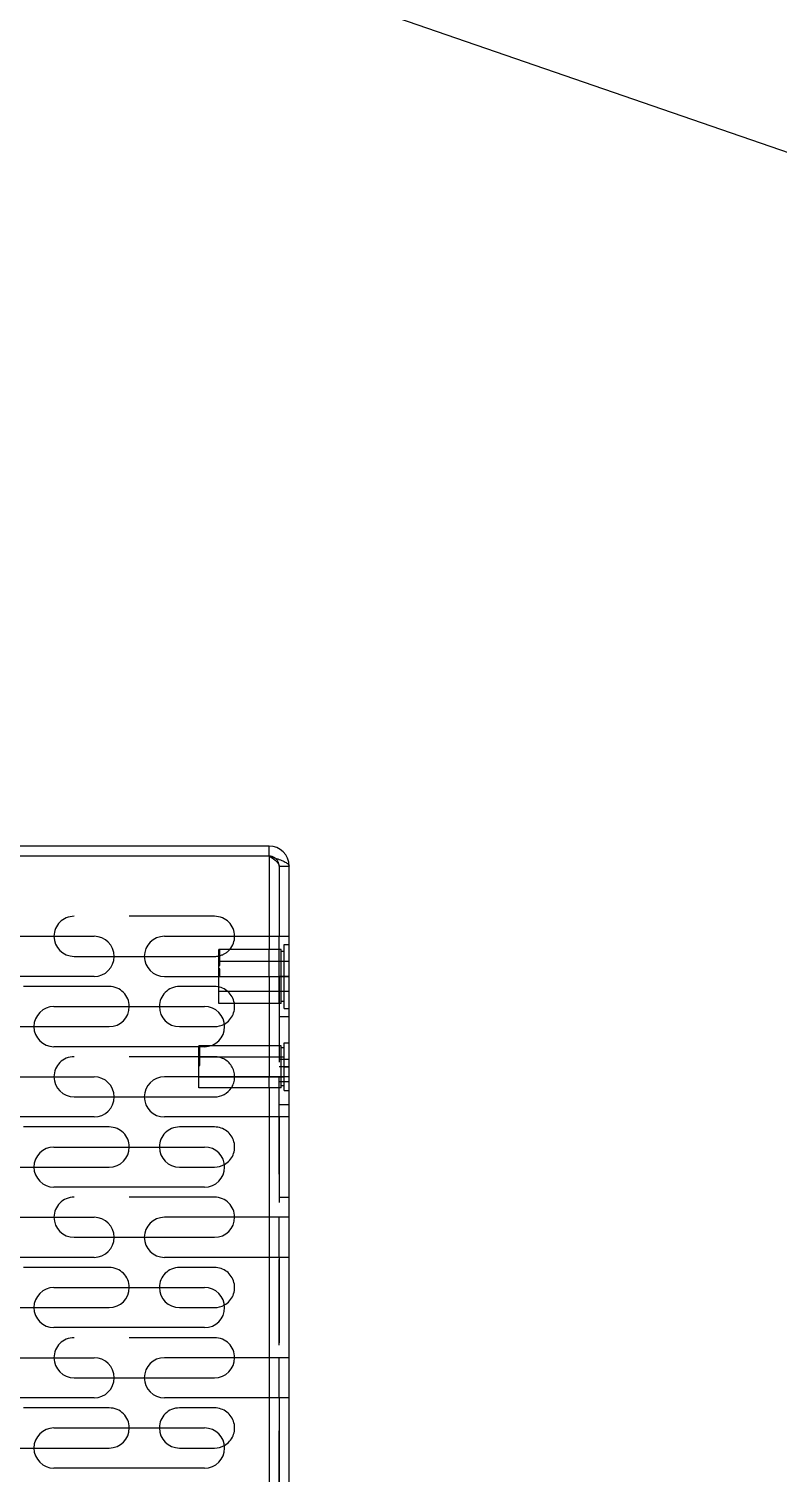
# Model space of a CAD drawing. Header units: millimetres. Extents: x 0 to 8948, y -1340 to 1100.
# Drawn here: x 5277.2 to 5351.8, y 637.1 to 781.1 of the extents above; entities that cross this region are included whole.
import ezdxf

# ---------------------------------------------------------------- set-up
doc = ezdxf.new("R2010")
doc.units = ezdxf.units.MM
doc.header["$LTSCALE"] = 85.25
doc.linetypes.add('HIDDEN', pattern=[0.2, 0.1, -0.1])
doc.layers.get('0').update_dxf_attribs({"linetype": 'CONTINUOUS'})
doc.layers.add('02___PRT_ALL_AXES', color=7, linetype='CONTINUOUS')
doc.layers.add('DEFAULT_2', color=8, linetype='HIDDEN')

msp = doc.modelspace()

# ---------------------------------------------------------------- linework, layer by layer
msp.add_line((4392.409, 1100), (7581.815, 0))
at = {"color": 3, "linetype": 'Continuous'}
for p, q in [((5301.134, 699.614), (5236.134, 699.614)), ((5301.134, 698.614), (5250.134, 698.614)), ((5301.134, 698.614), (5301.134, 690.614)), ((5303.134, 490.614), (5303.134, 697.614)), ((5268.705, 690.614), (5283.705, 690.614)), ((5290.705, 690.614), (5303.134, 690.614)), ((5283.705, 686.614), (5268.705, 686.614)), ((5290.705, 686.614), (5303.134, 686.614)), ((5301.134, 686.614), (5301.134, 676.614)), ((5279.705, 683.614), (5294.705, 683.614)), ((5294.705, 679.614), (5279.705, 679.614)), ((5268.705, 676.614), (5283.705, 676.614)), ((5303.134, 676.614), (5290.705, 676.614)), ((5283.705, 672.614), (5268.705, 672.614)), ((5303.134, 672.614), (5290.705, 672.614)), ((5301.134, 672.614), (5301.134, 662.614)), ((5279.705, 669.614), (5294.705, 669.614)), ((5294.705, 665.614), (5279.705, 665.614)), ((5268.705, 662.614), (5283.705, 662.614)), ((5303.134, 662.614), (5290.705, 662.614)), ((5283.705, 658.614), (5268.705, 658.614)), ((5303.134, 658.614), (5290.705, 658.614)), ((5301.134, 658.614), (5301.134, 648.614)), ((5279.705, 655.614), (5294.705, 655.614)), ((5294.705, 651.614), (5279.705, 651.614)), ((5268.705, 648.614), (5283.705, 648.614)), ((5303.134, 648.614), (5290.705, 648.614)), ((5283.705, 644.614), (5268.705, 644.614)), ((5303.134, 644.614), (5290.705, 644.614)), ((5301.134, 644.614), (5301.134, 634.614)), ((5279.705, 641.614), (5294.705, 641.614)), ((5294.705, 637.614), (5279.705, 637.614))]:
    msp.add_line(p, q, dxfattribs=at)
at = {"color": 7, "linetype": 'Continuous'}
for p, q in [((5301.134, 698.614), (5301.134, 699.614)), ((5301.134, 690.614), (5301.134, 689.314)), ((5302.134, 686.614), (5302.134, 690.614)), ((5281.705, 688.614), (5285.697, 688.614)), ((5288.714, 688.614), (5295.705, 688.614)), ((5296.134, 686.614), (5296.134, 689.314)), ((5296.234, 689.312), (5296.134, 689.312)), ((5296.234, 689.3), (5296.134, 689.3)), ((5296.234, 689.254), (5296.134, 689.254)), ((5296.234, 689.225), (5296.134, 689.225)), ((5296.234, 689.3), (5296.234, 689.312)), ((5296.234, 689.225), (5296.234, 689.254)), ((5277.714, 681.614), (5285.205, 681.614)), ((5292.205, 681.614), (5295.705, 681.614)), ((5294.134, 679.614), (5294.134, 679.685)), ((5294.234, 679.685), (5294.134, 679.685)), ((5294.234, 679.664), (5294.134, 679.664)), ((5294.234, 679.664), (5294.234, 679.709)), ((5302.134, 672.614), (5302.134, 676.614)), ((5301.134, 675.519), (5301.134, 672.614)), ((5281.705, 674.614), (5285.697, 674.614)), ((5288.714, 674.614), (5295.705, 674.614)), ((5277.714, 667.614), (5285.205, 667.614)), ((5292.205, 667.614), (5295.705, 667.614)), ((5301.134, 662.614), (5301.134, 658.614)), ((5302.134, 658.614), (5302.134, 662.614)), ((5281.705, 660.614), (5285.697, 660.614)), ((5288.714, 660.614), (5295.705, 660.614)), ((5277.714, 653.614), (5285.205, 653.614)), ((5292.205, 653.614), (5295.705, 653.614)), ((5301.134, 648.614), (5301.134, 644.614)), ((5302.134, 644.614), (5302.134, 648.614)), ((5281.705, 646.614), (5285.697, 646.614)), ((5288.714, 646.614), (5295.705, 646.614)), ((5277.714, 639.614), (5285.205, 639.614)), ((5292.205, 639.614), (5295.705, 639.614))]:
    msp.add_line(p, q, dxfattribs=at)
at = {"color": 3, "linetype": 'Continuous'}
for centre, start, end in [((5301.134, 697.614), 0, 90), ((5283.705, 688.614), 270, 90), ((5290.705, 688.614), 90, 270), ((5279.705, 681.614), 90, 270), ((5294.705, 681.614), 270, 90), ((5283.705, 674.614), 270, 90), ((5290.705, 674.614), 90, 270), ((5279.705, 667.614), 90, 270), ((5294.705, 667.614), 270, 90), ((5283.705, 660.614), 270, 90), ((5290.705, 660.614), 90, 270), ((5279.705, 653.614), 90, 270), ((5294.705, 653.614), 270, 90), ((5283.705, 646.614), 270, 90), ((5290.705, 646.614), 90, 270), ((5279.705, 639.614), 90, 270), ((5294.705, 639.614), 270, 90)]:
    msp.add_arc(centre, 2, start, end, dxfattribs=at)
at = {"color": 7, "linetype": 'Continuous'}
for centre, radius, start, end in [((5301.134, 697.614), 1, 54.96851, 90), ((5281.705, 690.614), 2, 180, 270), ((5295.705, 690.614), 2, 319.26787, 0), ((5295.705, 690.614), 2, 270, 282.42307), ((5285.205, 683.614), 2, 270, 0), ((5292.205, 683.614), 2, 180, 270), ((5295.705, 683.614), 2, 270, 299.33994), ((5281.705, 676.614), 2, 180, 270), ((5295.705, 676.614), 2, 270, 326.65787), ((5285.205, 669.614), 2, 270, 0), ((5292.205, 669.614), 2, 180, 270), ((5295.705, 669.614), 2, 270, 299.33994), ((5281.705, 662.614), 2, 180, 270), ((5295.705, 662.614), 2, 270, 0), ((5285.205, 655.614), 2, 270, 0), ((5292.205, 655.614), 2, 180, 270), ((5295.705, 655.614), 2, 270, 299.33994), ((5281.705, 648.614), 2, 180, 270), ((5295.705, 648.614), 2, 270, 0), ((5285.205, 641.614), 2, 270, 0), ((5292.205, 641.614), 2, 180, 270), ((5295.705, 641.614), 2, 270, 299.33994)]:
    msp.add_arc(centre, radius, start, end, dxfattribs=at)
at = {"color": 3, "linetype": 'Continuous'}
for points, knots in [([(5301.134, 698.614), (5301.279, 698.568), (5301.471, 698.507), (5301.662, 698.444), (5301.709, 698.429)], [0, 0, 0, 0, 0.7542178, 1, 1, 1, 1]), ([(5301.709, 698.429), (5301.901, 698.365), (5302.25, 698.243), (5302.652, 698.075), (5302.901, 697.929), (5303.054, 697.812), (5303.134, 697.69), (5303.134, 697.614)], [0, 0, 0, 0, 0.3589742, 0.6541261, 0.770894, 0.8657475, 1, 1, 1, 1])]:
    msp.add_open_spline(points, degree=3, knots=knots, dxfattribs=at)
at = {"layer": '02___PRT_ALL_AXES', "color": 8, "linetype": 'HIDDEN'}
for p, q in [((5302.134, 564.614), (5302.134, 690.614)), ((5302.134, 690.614), (5303.134, 690.614)), ((5303.134, 564.614), (5303.134, 690.614)), ((5296.134, 683.914), (5296.134, 688.114)), ((5303.134, 688.114), (5296.134, 688.114)), ((5302.334, 689.314), (5302.134, 689.314)), ((5303.134, 686.614), (5302.134, 686.614)), ((5303.134, 685.114), (5296.134, 685.114)), ((5302.334, 683.914), (5296.134, 683.914)), ((5302.134, 682.614), (5303.134, 682.614)), ((5302.334, 679.709), (5295.287, 679.709)), ((5302.334, 675.519), (5302.334, 679.709)), ((5302.634, 679.509), (5302.334, 679.509)), ((5302.634, 675.719), (5302.634, 679.509)), ((5294.134, 676.614), (5294.134, 678.614)), ((5294.134, 678.614), (5303.134, 678.614)), ((5302.134, 678.364), (5303.134, 678.364)), ((5294.134, 676.614), (5303.134, 676.614)), ((5303.134, 677.614), (5302.134, 677.614)), ((5303.134, 676.114), (5302.134, 676.114)), ((5302.334, 675.519), (5302.134, 675.519)), ((5302.634, 675.719), (5302.334, 675.719)), ((5302.134, 673.864), (5303.134, 673.864)), ((5302.134, 664.614), (5303.134, 664.614))]:
    msp.add_line(p, q, dxfattribs=at)
at = {"layer": '02___PRT_ALL_AXES', "color": 7, "linetype": 'Continuous'}
for p, q in [((5302.134, 689.314), (5296.134, 689.314)), ((5295.287, 679.709), (5294.234, 679.709)), ((5294.134, 675.519), (5294.134, 676.614)), ((5302.134, 675.519), (5294.134, 675.519))]:
    msp.add_line(p, q, dxfattribs=at)
at = {"layer": 'DEFAULT_2', "color": 8, "linetype": 'HIDDEN'}
for p, q in [((5302.134, 697.614), (5302.134, 690.614)), ((5302.134, 697.614), (5303.134, 697.614)), ((5295.705, 692.614), (5281.705, 692.614)), ((5302.634, 683.414), (5302.634, 689.814)), ((5302.634, 689.814), (5303.134, 689.814)), ((5285.697, 688.614), (5288.714, 688.614)), ((5296.234, 689.308), (5296.134, 689.308)), ((5296.234, 689.296), (5296.134, 689.296)), ((5296.134, 689.201), (5296.234, 689.201)), ((5296.134, 689.002), (5296.234, 689.002)), ((5296.134, 688.998), (5296.234, 688.998)), ((5296.134, 688.996), (5296.234, 688.996)), ((5296.234, 688.973), (5296.134, 688.973)), ((5296.134, 688.965), (5296.234, 688.965)), ((5296.134, 688.921), (5296.234, 688.921)), ((5296.134, 688.908), (5296.234, 688.908)), ((5296.134, 688.905), (5296.234, 688.905)), ((5296.134, 688.893), (5296.234, 688.893)), ((5296.234, 688.881), (5296.134, 688.881)), ((5296.134, 688.869), (5296.234, 688.869)), ((5296.134, 688.867), (5296.234, 688.867)), ((5296.134, 688.824), (5296.234, 688.824)), ((5296.134, 688.805), (5296.234, 688.805)), ((5296.134, 688.745), (5296.234, 688.745)), ((5296.134, 688.733), (5296.234, 688.733)), ((5296.134, 688.693), (5296.234, 688.693)), ((5296.134, 688.676), (5296.234, 688.676)), ((5296.134, 688.635), (5296.234, 688.635)), ((5296.134, 688.6), (5296.234, 688.6)), ((5296.134, 688.588), (5296.234, 688.588)), ((5296.134, 688.549), (5296.234, 688.549)), ((5296.134, 688.548), (5296.234, 688.548)), ((5296.134, 688.534), (5296.234, 688.534)), ((5296.134, 688.515), (5296.234, 688.515)), ((5296.134, 688.505), (5296.234, 688.505)), ((5296.134, 688.495), (5296.234, 688.495)), ((5296.134, 688.475), (5296.234, 688.475)), ((5296.134, 688.464), (5296.234, 688.464)), ((5296.134, 688.461), (5296.234, 688.461)), ((5296.134, 688.459), (5296.234, 688.459)), ((5296.134, 688.454), (5296.234, 688.454)), ((5296.134, 688.433), (5296.234, 688.433)), ((5296.134, 688.4), (5296.234, 688.4)), ((5296.134, 688.399), (5296.234, 688.399)), ((5296.134, 688.383), (5296.234, 688.383)), ((5296.134, 688.37), (5296.234, 688.37)), ((5296.134, 688.366), (5296.234, 688.366)), ((5296.134, 688.346), (5296.234, 688.346)), ((5296.134, 688.332), (5296.234, 688.332)), ((5296.134, 688.332), (5296.234, 688.332)), ((5296.134, 688.324), (5296.234, 688.324)), ((5296.134, 688.288), (5296.234, 688.288)), ((5296.134, 688.285), (5296.234, 688.285)), ((5296.134, 688.274), (5296.234, 688.274)), ((5296.134, 688.274), (5296.234, 688.274)), ((5296.134, 688.256), (5296.234, 688.256)), ((5296.134, 688.255), (5296.234, 688.255)), ((5296.134, 688.209), (5296.234, 688.209)), ((5296.134, 688.184), (5296.234, 688.184)), ((5296.134, 688.179), (5296.234, 688.179)), ((5296.134, 688.175), (5296.234, 688.175)), ((5296.134, 688.143), (5296.234, 688.143)), ((5296.134, 688.141), (5296.234, 688.141)), ((5296.134, 688.126), (5296.234, 688.126)), ((5296.134, 688.11), (5296.234, 688.11)), ((5296.134, 688.105), (5296.234, 688.105)), ((5296.134, 688.089), (5296.234, 688.089)), ((5296.134, 688.083), (5296.234, 688.083)), ((5296.134, 688.082), (5296.234, 688.082)), ((5296.134, 688.078), (5296.234, 688.078)), ((5296.134, 688.06), (5296.234, 688.06)), ((5296.234, 689.254), (5296.234, 689.3)), ((5296.234, 687.697), (5296.234, 689.225)), ((5301.134, 686.614), (5301.134, 689.314)), ((5302.334, 683.914), (5302.334, 689.314)), ((5302.634, 689.114), (5302.334, 689.114)), ((5296.134, 688.027), (5296.234, 688.027)), ((5296.134, 688.017), (5296.234, 688.017)), ((5296.134, 688.003), (5296.234, 688.003)), ((5296.134, 687.997), (5296.234, 687.997)), ((5296.134, 687.983), (5296.234, 687.983)), ((5296.134, 687.936), (5296.234, 687.936)), ((5296.134, 687.931), (5296.234, 687.931)), ((5296.134, 687.907), (5296.234, 687.907)), ((5296.134, 687.897), (5296.234, 687.897)), ((5296.134, 687.883), (5296.234, 687.883)), ((5296.134, 687.873), (5296.234, 687.873)), ((5296.134, 687.848), (5296.234, 687.848)), ((5296.134, 687.844), (5296.234, 687.844)), ((5296.134, 687.797), (5296.234, 687.797)), ((5296.134, 687.763), (5296.234, 687.763)), ((5296.134, 687.702), (5296.234, 687.702)), ((5296.134, 687.697), (5296.234, 687.697)), ((5296.134, 687.375), (5296.234, 687.375)), ((5296.234, 687.364), (5296.134, 687.364)), ((5296.134, 687.352), (5296.234, 687.352)), ((5296.234, 687.245), (5296.134, 687.245)), ((5296.134, 686.765), (5296.234, 686.765)), ((5296.134, 686.644), (5296.234, 686.644)), ((5296.134, 686.62), (5296.234, 686.62)), ((5296.234, 686.62), (5296.234, 687.375)), ((5302.134, 686.614), (5302.134, 676.614)), ((5285.205, 685.614), (5271.205, 685.614)), ((5295.705, 685.614), (5292.205, 685.614)), ((5302.634, 684.114), (5302.334, 684.114)), ((5302.634, 683.414), (5303.134, 683.414)), ((5274.697, 681.614), (5277.714, 681.614)), ((5294.134, 677.614), (5294.134, 679.614)), ((5294.134, 679.612), (5294.234, 679.612)), ((5294.134, 679.596), (5294.234, 679.596)), ((5294.134, 679.592), (5294.234, 679.592)), ((5294.234, 677.741), (5294.234, 679.664)), ((5302.634, 675.239), (5302.634, 679.989)), ((5302.634, 679.989), (5303.134, 679.989)), ((5295.705, 678.614), (5281.705, 678.614)), ((5294.234, 679.165), (5294.134, 679.165)), ((5294.134, 679.143), (5294.234, 679.143)), ((5294.134, 679.11), (5294.234, 679.11)), ((5294.134, 679.104), (5294.234, 679.104)), ((5294.134, 679.084), (5294.234, 679.084)), ((5294.134, 679.08), (5294.234, 679.08)), ((5294.234, 679.076), (5294.134, 679.076)), ((5294.134, 679.076), (5294.234, 679.076)), ((5294.134, 679.059), (5294.234, 679.059)), ((5294.134, 678.996), (5294.234, 678.996)), ((5294.134, 678.992), (5294.234, 678.992)), ((5294.134, 678.964), (5294.234, 678.964)), ((5294.134, 678.962), (5294.234, 678.962)), ((5294.134, 678.953), (5294.234, 678.953)), ((5294.134, 678.95), (5294.234, 678.95)), ((5294.134, 678.938), (5294.234, 678.938)), ((5294.134, 678.936), (5294.234, 678.936)), ((5294.134, 678.935), (5294.234, 678.935)), ((5294.134, 678.933), (5294.234, 678.933)), ((5294.134, 678.928), (5294.234, 678.928)), ((5294.134, 678.904), (5294.234, 678.904)), ((5294.134, 678.897), (5294.234, 678.897)), ((5294.134, 678.893), (5294.234, 678.893)), ((5294.134, 678.885), (5294.234, 678.885)), ((5294.134, 678.873), (5294.234, 678.873)), ((5294.134, 678.869), (5294.234, 678.869)), ((5294.134, 678.867), (5294.234, 678.867)), ((5294.234, 678.852), (5294.134, 678.852)), ((5294.134, 678.849), (5294.234, 678.849)), ((5294.134, 678.84), (5294.234, 678.84)), ((5294.134, 678.832), (5294.234, 678.832)), ((5294.134, 678.816), (5294.234, 678.816)), ((5294.134, 678.814), (5294.234, 678.814)), ((5294.134, 678.78), (5294.234, 678.78)), ((5294.134, 678.772), (5294.234, 678.772)), ((5294.134, 678.766), (5294.234, 678.766)), ((5294.134, 678.748), (5294.234, 678.748)), ((5294.134, 678.735), (5294.234, 678.735)), ((5294.134, 678.727), (5294.234, 678.727)), ((5294.134, 678.725), (5294.234, 678.725)), ((5294.134, 678.724), (5294.234, 678.724)), ((5294.134, 678.722), (5294.234, 678.722)), ((5294.234, 678.713), (5294.134, 678.713)), ((5294.134, 678.71), (5294.234, 678.71)), ((5294.134, 678.708), (5294.234, 678.708)), ((5294.134, 678.655), (5294.234, 678.655)), ((5294.134, 678.64), (5294.234, 678.64)), ((5294.134, 678.555), (5294.234, 678.555)), ((5294.134, 678.553), (5294.234, 678.553)), ((5294.134, 678.525), (5294.234, 678.525)), ((5294.134, 678.485), (5294.234, 678.485)), ((5294.134, 678.457), (5294.234, 678.457)), ((5294.134, 678.455), (5294.234, 678.455)), ((5294.134, 678.453), (5294.234, 678.453)), ((5294.234, 678.453), (5294.134, 678.453)), ((5294.134, 678.448), (5294.234, 678.448)), ((5294.134, 678.437), (5294.234, 678.437)), ((5294.134, 678.428), (5294.234, 678.428)), ((5294.134, 678.423), (5294.234, 678.423)), ((5294.134, 678.393), (5294.234, 678.393)), ((5294.234, 678.359), (5294.134, 678.359)), ((5294.134, 678.353), (5294.234, 678.353)), ((5294.134, 678.351), (5294.234, 678.351)), ((5294.134, 678.346), (5294.234, 678.346)), ((5294.134, 678.341), (5294.234, 678.341)), ((5294.134, 678.337), (5294.234, 678.337)), ((5294.234, 678.335), (5294.134, 678.335)), ((5294.134, 678.335), (5294.234, 678.335)), ((5294.134, 678.296), (5294.234, 678.296)), ((5294.134, 678.291), (5294.234, 678.291)), ((5294.234, 678.276), (5294.134, 678.276)), ((5294.134, 678.266), (5294.234, 678.266)), ((5294.134, 678.255), (5294.234, 678.255)), ((5294.134, 678.239), (5294.234, 678.239)), ((5294.134, 678.235), (5294.234, 678.235)), ((5294.134, 678.223), (5294.234, 678.223)), ((5294.134, 678.173), (5294.234, 678.173)), ((5294.134, 678.162), (5294.234, 678.162)), ((5294.134, 678.157), (5294.234, 678.157)), ((5294.134, 678.146), (5294.234, 678.146)), ((5294.134, 678.102), (5294.234, 678.102)), ((5294.134, 678.096), (5294.234, 678.096)), ((5294.134, 678.084), (5294.234, 678.084)), ((5294.134, 678.054), (5294.234, 678.054)), ((5294.134, 678.052), (5294.234, 678.052)), ((5294.134, 678.041), (5294.234, 678.041)), ((5294.134, 678.036), (5294.234, 678.036)), ((5294.134, 678.033), (5294.234, 678.033)), ((5294.134, 678.023), (5294.234, 678.023)), ((5294.134, 677.982), (5294.234, 677.982)), ((5294.134, 677.966), (5294.234, 677.966)), ((5294.134, 677.962), (5294.234, 677.962)), ((5294.134, 677.959), (5294.234, 677.959)), ((5294.134, 677.943), (5294.234, 677.943)), ((5294.134, 677.92), (5294.234, 677.92)), ((5294.134, 677.907), (5294.234, 677.907)), ((5294.134, 677.905), (5294.234, 677.905)), ((5294.134, 677.902), (5294.234, 677.902)), ((5294.134, 677.891), (5294.234, 677.891)), ((5294.134, 677.862), (5294.234, 677.862)), ((5294.134, 677.861), (5294.234, 677.861)), ((5294.134, 677.852), (5294.234, 677.852)), ((5294.134, 677.846), (5294.234, 677.846)), ((5294.134, 677.845), (5294.234, 677.845)), ((5294.134, 677.822), (5294.234, 677.822)), ((5294.134, 677.81), (5294.234, 677.81)), ((5294.134, 677.775), (5294.234, 677.775)), ((5294.134, 677.772), (5294.234, 677.772)), ((5294.134, 677.745), (5294.234, 677.745)), ((5294.134, 677.741), (5294.234, 677.741)), ((5301.134, 675.519), (5301.134, 676.614)), ((5302.634, 677.614), (5303.134, 677.614)), ((5302.634, 675.239), (5303.134, 675.239)), ((5285.697, 674.614), (5288.714, 674.614)), ((5302.134, 672.614), (5302.134, 662.614)), ((5285.205, 671.614), (5271.205, 671.614)), ((5295.705, 671.614), (5292.205, 671.614)), ((5274.697, 667.614), (5277.714, 667.614)), ((5295.705, 664.614), (5281.705, 664.614)), ((5285.697, 660.614), (5288.714, 660.614)), ((5302.134, 658.614), (5302.134, 648.614)), ((5285.205, 657.614), (5271.205, 657.614)), ((5295.705, 657.614), (5292.205, 657.614)), ((5274.697, 653.614), (5277.714, 653.614)), ((5295.705, 650.614), (5281.705, 650.614)), ((5285.697, 646.614), (5288.714, 646.614)), ((5285.205, 643.614), (5271.205, 643.614)), ((5295.705, 643.614), (5292.205, 643.614)), ((5302.134, 644.614), (5302.134, 634.614)), ((5274.697, 639.614), (5277.714, 639.614))]:
    msp.add_line(p, q, dxfattribs=at)
for centre, radius, start, end in [((5301.134, 697.614), 1, 0, 54.96851), ((5281.705, 690.614), 2, 90, 180), ((5295.705, 690.614), 2, 0, 90), ((5295.705, 690.614), 2, 282.42307, 319.26787), ((5285.205, 683.614), 2, 0, 90), ((5292.205, 683.614), 2, 90, 180), ((5295.705, 683.614), 2, 299.33994, 90), ((5281.705, 676.614), 2, 90, 180), ((5295.705, 676.614), 2, 326.65787, 90), ((5285.205, 669.614), 2, 0, 90), ((5292.205, 669.614), 2, 90, 180), ((5295.705, 669.614), 2, 299.33994, 90), ((5281.705, 662.614), 2, 90, 180), ((5295.705, 662.614), 2, 0, 90), ((5285.205, 655.614), 2, 0, 90), ((5292.205, 655.614), 2, 90, 180), ((5295.705, 655.614), 2, 299.33994, 90), ((5281.705, 648.614), 2, 90, 180), ((5295.705, 648.614), 2, 0, 90), ((5285.205, 641.614), 2, 0, 90), ((5292.205, 641.614), 2, 90, 180), ((5295.705, 641.614), 2, 299.33994, 90)]:
    msp.add_arc(centre, radius, start, end, dxfattribs=at)
msp.add_open_spline([(5301.134, 698.614), (5301.263, 698.532), (5301.509, 698.375), (5301.889, 698.1), (5302.134, 697.807), (5302.134, 697.614)], degree=3, knots=[0, 0, 0, 0, 0.3160847, 0.5993038, 1, 1, 1, 1], dxfattribs=at)

doc.saveas('drawing.dxf')
